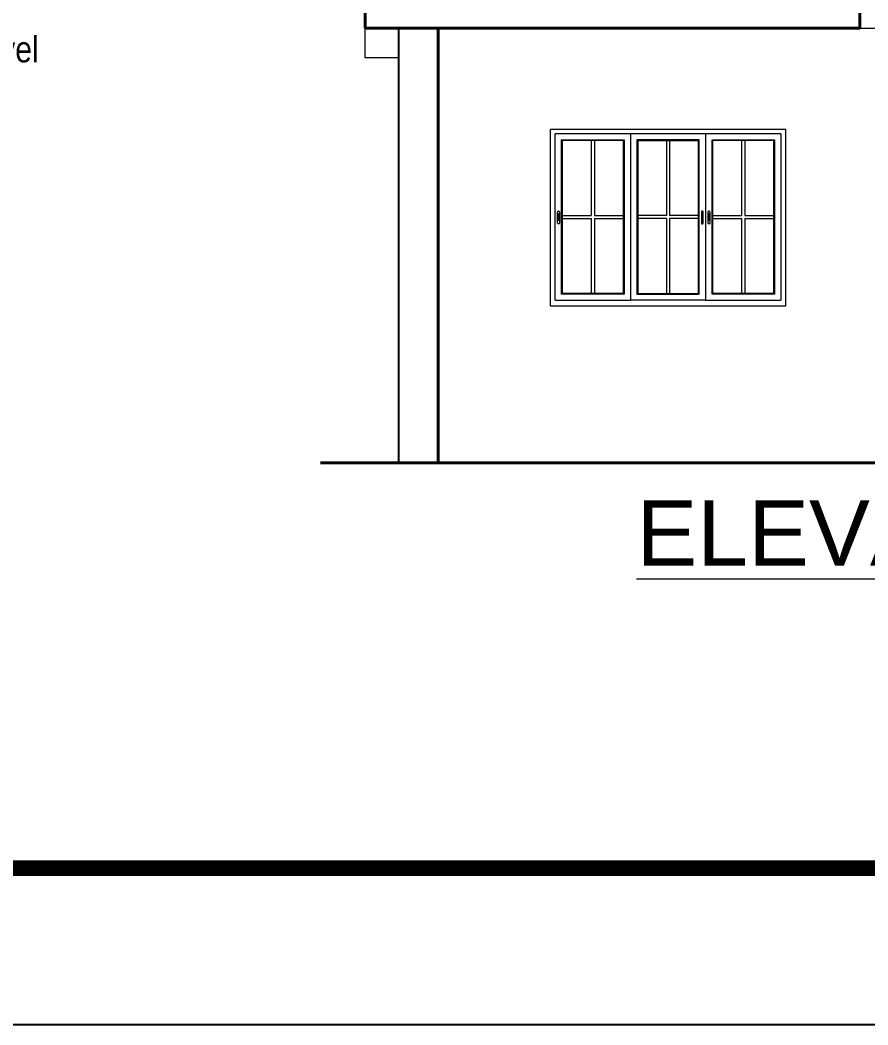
# Model space of a CAD drawing. Header units: inches. Extents: x 137851 to 141026, y -21374 to -19129.
# Drawn here: x 139153.2 to 139412.5, y -21373.7 to -21066.2 of the extents above; entities that cross this region are included whole.
import ezdxf

# ---------------------------------------------------------------- set-up
doc = ezdxf.new("R2010")
doc.units = ezdxf.units.IN
doc.header["$LTSCALE"] = 0.5
doc.header["$MEASUREMENT"] = 0
for name, color, linetype, lineweight in [('Annotate-Bold.w', 187, 'Continuous', 18), ('HACTH', 253, 'Continuous', 9), ('PARAPET', 50, 'Continuous', 13), ('Text-100.w', 254, 'Continuous', 9), ('wall', 1, 'Continuous', 40), ('wall light', 6, 'Continuous', 25), ('window', 4, 'Continuous', 13)]:
    doc.layers.add(name, color=color, linetype=linetype, lineweight=lineweight)
doc.styles.add('arial', font='arial.ttf')

msp = doc.modelspace()

# ---------------------------------------------------------------- linework, layer by layer
msp.add_lwpolyline([(137851.27, -21373.73), (137851.27, -19128.69), (141026.08, -19128.69), (141026.08, -21373.73)], close=True)
at = {"const_width": 4.8}
msp.add_lwpolyline([(140978.08, -21325.73), (140978.08, -19176.69), (137995.27, -19176.69), (137995.27, -21325.73)], close=True, dxfattribs=at)
at = {"layer": 'HACTH'}
msp.add_line((139410.04, -21068.73), (139427.94, -21068.73), dxfattribs=at)
at = {"layer": 'PARAPET'}
for p, q in [((139258.71, -21077.73), (139258.71, -21068.73)), ((139269.04, -21077.73), (139258.71, -21077.73))]:
    msp.add_line(p, q, dxfattribs=at)
at = {"layer": 'wall'}
for p, q in [((139258.71, -21068.73), (139258.71, -21063.73)), ((139410.04, -21063.73), (139410.04, -21068.73)), ((139258.71, -21068.73), (139269.04, -21068.73)), ((139269.04, -21068.73), (139410.04, -21068.73)), ((139281.04, -21068.73), (139281.04, -21201.73)), ((139245.04, -21201.73), (139706.73, -21201.73))]:
    msp.add_line(p, q, dxfattribs=at)
at = {"layer": 'wall light'}
msp.add_line((139269.04, -21201.73), (139269.04, -21068.73), dxfattribs=at)
at = {"layer": 'window'}
for p, q in [((139315.37, -21153.73), (139315.37, -21099.73)), ((139387.37, -21099.73), (139315.37, -21099.73)), ((139387.37, -21153.73), (139387.37, -21099.73)), ((139316.87, -21151.95), (139316.87, -21101.06)), ((139385.87, -21101.06), (139316.87, -21101.06)), ((139318.83, -21150.15), (139318.83, -21102.86)), ((139318.83, -21102.86), (139337.91, -21102.86)), ((139319.08, -21103.09), (139318.83, -21102.86)), ((139319.08, -21149.93), (139319.08, -21103.09)), ((139337.66, -21103.09), (139319.08, -21103.09)), ((139327.88, -21103.09), (139327.88, -21126.06)), ((139328.86, -21103.09), (139328.86, -21126.06)), ((139337.66, -21103.09), (139337.91, -21102.86)), ((139337.66, -21103.09), (139337.66, -21149.93)), ((139337.91, -21102.86), (139337.91, -21150.15)), ((139339.87, -21101.06), (139339.87, -21151.95)), ((139360.91, -21102.86), (139341.83, -21102.86)), ((139341.83, -21102.86), (139341.83, -21150.15)), ((139342.08, -21103.09), (139341.83, -21102.86)), ((139342.08, -21103.09), (139342.08, -21149.93)), ((139342.08, -21103.09), (139360.66, -21103.09)), ((139350.88, -21103.09), (139350.88, -21126.06)), ((139351.86, -21103.09), (139351.86, -21126.06)), ((139360.66, -21103.09), (139360.91, -21102.86)), ((139360.66, -21149.93), (139360.66, -21103.09)), ((139360.91, -21150.15), (139360.91, -21102.86)), ((139362.87, -21101.06), (139362.87, -21151.95)), ((139364.83, -21150.15), (139364.83, -21102.86)), ((139364.83, -21102.86), (139383.91, -21102.86)), ((139365.08, -21103.09), (139364.83, -21102.86)), ((139365.08, -21149.93), (139365.08, -21103.09)), ((139383.66, -21103.09), (139365.08, -21103.09)), ((139373.88, -21103.09), (139373.88, -21126.06)), ((139374.86, -21103.09), (139374.86, -21126.06)), ((139383.66, -21103.09), (139383.91, -21102.86)), ((139383.66, -21103.09), (139383.66, -21149.93)), ((139383.91, -21102.86), (139383.91, -21150.15)), ((139385.87, -21101.06), (139385.87, -21151.95)), ((139317.6, -21124.91), (139317.61, -21124.87)), ((139317.6, -21124.94), (139317.61, -21124.87)), ((139317.6, -21124.94), (139317.6, -21124.91)), ((139317.6, -21128.33), (139317.6, -21124.94)), ((139317.61, -21124.87), (139317.62, -21124.84)), ((139317.62, -21124.84), (139317.65, -21124.81)), ((139317.67, -21124.78), (139317.65, -21124.81)), ((139317.71, -21124.76), (139317.67, -21124.78)), ((139317.71, -21124.76), (139317.74, -21124.74)), ((139317.78, -21124.73), (139317.74, -21124.74)), ((139317.82, -21124.72), (139317.78, -21124.73)), ((139317.87, -21124.72), (139317.82, -21124.72)), ((139317.91, -21124.72), (139317.87, -21124.72)), ((139317.91, -21124.72), (139317.95, -21124.73)), ((139317.95, -21124.73), (139317.99, -21124.74)), ((139317.99, -21124.74), (139318.02, -21124.76)), ((139318.02, -21124.76), (139318.06, -21124.78)), ((139318.06, -21124.78), (139318.08, -21124.81)), ((139318.11, -21124.84), (139318.08, -21124.81)), ((139318.12, -21124.87), (139318.11, -21124.84)), ((139318.13, -21124.91), (139318.12, -21124.87)), ((139318.13, -21124.91), (139318.14, -21124.94)), ((139318.14, -21124.94), (139318.14, -21128.33)), ((139361.61, -21124.91), (139361.6, -21124.94)), ((139361.6, -21124.94), (139361.6, -21128.33)), ((139361.62, -21124.87), (139361.61, -21124.91)), ((139361.63, -21124.84), (139361.62, -21124.87)), ((139361.66, -21124.81), (139361.63, -21124.84)), ((139361.68, -21124.78), (139361.66, -21124.81)), ((139361.72, -21124.76), (139361.68, -21124.78)), ((139361.75, -21124.74), (139361.72, -21124.76)), ((139361.79, -21124.73), (139361.75, -21124.74)), ((139361.83, -21124.72), (139361.79, -21124.73)), ((139361.87, -21124.72), (139361.83, -21124.72)), ((139361.92, -21124.72), (139361.87, -21124.72)), ((139361.96, -21124.73), (139361.92, -21124.72)), ((139362, -21124.74), (139361.96, -21124.73)), ((139362.03, -21124.76), (139362, -21124.74)), ((139362.07, -21124.78), (139362.03, -21124.76)), ((139362.09, -21124.81), (139362.07, -21124.78)), ((139362.11, -21124.84), (139362.09, -21124.81)), ((139362.13, -21124.87), (139362.11, -21124.84)), ((139362.14, -21124.91), (139362.13, -21124.87)), ((139362.14, -21124.94), (139362.13, -21124.87)), ((139362.14, -21124.94), (139362.14, -21124.91)), ((139362.14, -21128.33), (139362.14, -21124.94)), ((139363.6, -21124.91), (139363.61, -21124.87)), ((139363.6, -21124.94), (139363.61, -21124.87)), ((139363.6, -21124.94), (139363.6, -21124.91)), ((139363.6, -21128.33), (139363.6, -21124.94)), ((139363.61, -21124.87), (139363.62, -21124.84)), ((139363.62, -21124.84), (139363.65, -21124.81)), ((139363.67, -21124.78), (139363.65, -21124.81)), ((139363.71, -21124.76), (139363.67, -21124.78)), ((139363.71, -21124.76), (139363.74, -21124.74)), ((139363.78, -21124.73), (139363.74, -21124.74)), ((139363.82, -21124.72), (139363.78, -21124.73)), ((139363.87, -21124.72), (139363.82, -21124.72)), ((139363.91, -21124.72), (139363.87, -21124.72)), ((139363.91, -21124.72), (139363.95, -21124.73)), ((139363.95, -21124.73), (139363.99, -21124.74)), ((139363.99, -21124.74), (139364.02, -21124.76)), ((139364.02, -21124.76), (139364.06, -21124.78)), ((139364.06, -21124.78), (139364.08, -21124.81)), ((139364.11, -21124.84), (139364.08, -21124.81)), ((139364.12, -21124.87), (139364.11, -21124.84)), ((139364.13, -21124.91), (139364.12, -21124.87)), ((139364.13, -21124.91), (139364.14, -21124.94)), ((139364.14, -21124.94), (139364.14, -21128.33)), ((139317.69, -21125.64), (139317.68, -21125.66)), ((139317.68, -21125.66), (139317.68, -21127.37)), ((139317.69, -21127.39), (139317.68, -21127.37)), ((139317.7, -21125.59), (139317.69, -21125.61)), ((139317.69, -21125.61), (139317.69, -21125.64)), ((139317.69, -21127.41), (139317.69, -21127.39)), ((139317.7, -21127.43), (139317.69, -21127.41)), ((139317.72, -21125.57), (139317.7, -21125.59)), ((139317.72, -21127.45), (139317.7, -21127.43)), ((139317.74, -21125.55), (139317.72, -21125.57)), ((139317.74, -21127.47), (139317.72, -21127.45)), ((139317.76, -21125.54), (139317.74, -21125.55)), ((139317.76, -21127.49), (139317.74, -21127.47)), ((139317.78, -21125.53), (139317.76, -21125.54)), ((139317.78, -21127.5), (139317.76, -21127.49)), ((139317.81, -21125.52), (139317.78, -21125.53)), ((139317.81, -21127.51), (139317.78, -21127.5)), ((139317.84, -21125.51), (139317.81, -21125.52)), ((139317.84, -21127.51), (139317.81, -21127.51)), ((139317.87, -21125.51), (139317.84, -21125.51)), ((139317.87, -21127.51), (139317.84, -21127.51)), ((139317.89, -21125.51), (139317.87, -21125.51)), ((139317.89, -21127.51), (139317.87, -21127.51)), ((139317.92, -21125.52), (139317.89, -21125.51)), ((139317.92, -21127.51), (139317.89, -21127.51)), ((139317.95, -21125.53), (139317.92, -21125.52)), ((139317.95, -21127.5), (139317.92, -21127.51)), ((139317.97, -21125.54), (139317.95, -21125.53)), ((139317.97, -21127.49), (139317.95, -21127.5)), ((139317.99, -21125.55), (139317.97, -21125.54)), ((139317.99, -21127.47), (139317.97, -21127.49)), ((139318.01, -21125.57), (139317.99, -21125.55)), ((139318.01, -21127.45), (139317.99, -21127.47)), ((139318.03, -21125.59), (139318.01, -21125.57)), ((139318.03, -21127.43), (139318.01, -21127.45)), ((139318.04, -21125.61), (139318.03, -21125.59)), ((139318.04, -21127.41), (139318.03, -21127.43)), ((139318.04, -21125.64), (139318.04, -21125.61)), ((139318.05, -21125.66), (139318.04, -21125.64)), ((139318.05, -21127.37), (139318.04, -21127.39)), ((139318.04, -21127.39), (139318.04, -21127.41)), ((139318.05, -21127.37), (139318.05, -21125.66)), ((139319.08, -21126.06), (139327.88, -21126.06)), ((139319.08, -21126.96), (139327.88, -21126.96)), ((139327.88, -21126.96), (139327.88, -21149.93)), ((139328.86, -21126.06), (139337.66, -21126.06)), ((139328.86, -21126.96), (139337.66, -21126.96)), ((139328.86, -21126.96), (139328.86, -21149.93)), ((139350.88, -21126.06), (139342.08, -21126.06)), ((139350.88, -21126.96), (139342.08, -21126.96)), ((139350.88, -21126.96), (139350.88, -21149.93)), ((139360.66, -21126.06), (139351.86, -21126.06)), ((139351.86, -21126.96), (139351.86, -21149.93)), ((139360.66, -21126.96), (139351.86, -21126.96)), ((139361.69, -21125.64), (139361.7, -21125.61)), ((139361.69, -21125.66), (139361.69, -21125.64)), ((139361.69, -21125.91), (139361.69, -21125.66)), ((139361.69, -21125.88), (139361.7, -21125.86)), ((139361.69, -21125.91), (139361.69, -21125.88)), ((139361.69, -21127.37), (139361.69, -21125.91)), ((139361.69, -21127.37), (139361.69, -21127.39)), ((139361.69, -21127.39), (139361.7, -21127.41)), ((139361.7, -21125.61), (139361.71, -21125.59)), ((139361.7, -21125.86), (139361.71, -21125.84)), ((139361.7, -21127.41), (139361.71, -21127.43)), ((139361.71, -21125.59), (139361.73, -21125.57)), ((139361.71, -21125.84), (139361.73, -21125.82)), ((139361.71, -21127.43), (139361.73, -21127.45)), ((139361.73, -21125.57), (139361.75, -21125.55)), ((139361.73, -21125.82), (139361.75, -21125.8)), ((139361.73, -21127.45), (139361.75, -21127.47)), ((139361.75, -21125.55), (139361.77, -21125.54)), ((139361.75, -21125.8), (139361.77, -21125.79)), ((139361.75, -21127.47), (139361.77, -21127.49)), ((139361.77, -21125.54), (139361.79, -21125.53)), ((139361.77, -21125.79), (139361.79, -21125.78)), ((139361.77, -21127.49), (139361.79, -21127.5)), ((139361.79, -21125.53), (139361.82, -21125.52)), ((139361.79, -21125.78), (139361.82, -21125.77)), ((139361.79, -21127.5), (139361.82, -21127.51)), ((139361.82, -21125.52), (139361.85, -21125.51)), ((139361.82, -21125.77), (139361.85, -21125.76)), ((139361.82, -21127.51), (139361.85, -21127.51)), ((139361.85, -21125.51), (139361.87, -21125.51)), ((139361.85, -21125.76), (139361.87, -21125.76)), ((139361.85, -21127.51), (139361.87, -21127.51)), ((139361.87, -21125.51), (139361.9, -21125.51)), ((139361.87, -21125.76), (139361.9, -21125.76)), ((139361.87, -21127.51), (139361.9, -21127.51)), ((139361.9, -21125.51), (139361.93, -21125.52)), ((139361.9, -21125.76), (139361.93, -21125.77)), ((139361.9, -21127.51), (139361.93, -21127.51)), ((139361.93, -21125.52), (139361.96, -21125.53)), ((139361.93, -21125.77), (139361.96, -21125.78)), ((139361.93, -21127.51), (139361.96, -21127.5)), ((139361.96, -21125.53), (139361.98, -21125.54)), ((139361.96, -21125.78), (139361.98, -21125.79)), ((139361.96, -21127.5), (139361.98, -21127.49)), ((139361.98, -21125.54), (139362, -21125.55)), ((139361.98, -21125.79), (139362, -21125.8)), ((139361.98, -21127.49), (139362, -21127.47)), ((139362, -21125.55), (139362.02, -21125.57)), ((139362, -21125.8), (139362.02, -21125.82)), ((139362, -21127.47), (139362.02, -21127.45)), ((139362.02, -21125.57), (139362.04, -21125.59)), ((139362.02, -21125.82), (139362.04, -21125.84)), ((139362.02, -21127.45), (139362.04, -21127.43)), ((139362.04, -21125.59), (139362.05, -21125.61)), ((139362.04, -21125.84), (139362.05, -21125.86)), ((139362.04, -21127.43), (139362.05, -21127.41)), ((139362.05, -21125.61), (139362.05, -21125.64)), ((139362.05, -21125.64), (139362.06, -21125.66)), ((139362.05, -21125.86), (139362.05, -21125.88)), ((139362.05, -21125.88), (139362.06, -21125.91)), ((139362.05, -21127.39), (139362.06, -21127.37)), ((139362.05, -21127.41), (139362.05, -21127.39)), ((139362.06, -21127.37), (139362.06, -21125.66)), ((139363.69, -21125.64), (139363.68, -21125.66)), ((139363.68, -21125.66), (139363.68, -21127.37)), ((139363.69, -21127.39), (139363.68, -21127.37)), ((139363.7, -21125.59), (139363.69, -21125.61)), ((139363.69, -21125.61), (139363.69, -21125.64)), ((139363.69, -21127.41), (139363.69, -21127.39)), ((139363.7, -21127.43), (139363.69, -21127.41)), ((139363.72, -21125.57), (139363.7, -21125.59)), ((139363.72, -21127.45), (139363.7, -21127.43)), ((139363.74, -21125.55), (139363.72, -21125.57)), ((139363.74, -21127.47), (139363.72, -21127.45)), ((139363.76, -21125.54), (139363.74, -21125.55)), ((139363.76, -21127.49), (139363.74, -21127.47)), ((139363.78, -21125.53), (139363.76, -21125.54)), ((139363.78, -21127.5), (139363.76, -21127.49)), ((139363.81, -21125.52), (139363.78, -21125.53)), ((139363.81, -21127.51), (139363.78, -21127.5)), ((139363.84, -21125.51), (139363.81, -21125.52)), ((139363.84, -21127.51), (139363.81, -21127.51)), ((139363.87, -21125.51), (139363.84, -21125.51)), ((139363.87, -21127.51), (139363.84, -21127.51)), ((139363.89, -21125.51), (139363.87, -21125.51)), ((139363.89, -21127.51), (139363.87, -21127.51)), ((139363.92, -21125.52), (139363.89, -21125.51)), ((139363.92, -21127.51), (139363.89, -21127.51)), ((139363.95, -21125.53), (139363.92, -21125.52)), ((139363.95, -21127.5), (139363.92, -21127.51)), ((139363.97, -21125.54), (139363.95, -21125.53)), ((139363.97, -21127.49), (139363.95, -21127.5)), ((139363.99, -21125.55), (139363.97, -21125.54)), ((139363.99, -21127.47), (139363.97, -21127.49)), ((139364.01, -21125.57), (139363.99, -21125.55)), ((139364.01, -21127.45), (139363.99, -21127.47)), ((139364.03, -21125.59), (139364.01, -21125.57)), ((139364.03, -21127.43), (139364.01, -21127.45)), ((139364.04, -21125.61), (139364.03, -21125.59)), ((139364.04, -21127.41), (139364.03, -21127.43)), ((139364.04, -21125.64), (139364.04, -21125.61)), ((139364.05, -21125.66), (139364.04, -21125.64)), ((139364.05, -21127.37), (139364.04, -21127.39)), ((139364.04, -21127.39), (139364.04, -21127.41)), ((139364.05, -21127.37), (139364.05, -21125.66)), ((139365.08, -21126.06), (139373.88, -21126.06)), ((139365.08, -21126.96), (139373.88, -21126.96)), ((139373.88, -21126.96), (139373.88, -21149.93)), ((139374.86, -21126.06), (139383.66, -21126.06)), ((139374.86, -21126.96), (139383.66, -21126.96)), ((139374.86, -21126.96), (139374.86, -21149.93)), ((139317.6, -21128.37), (139317.6, -21128.33)), ((139317.61, -21128.4), (139317.6, -21128.37)), ((139317.61, -21128.4), (139317.62, -21128.43)), ((139317.62, -21128.43), (139317.65, -21128.46)), ((139317.65, -21128.46), (139317.67, -21128.49)), ((139317.71, -21128.51), (139317.67, -21128.49)), ((139317.74, -21128.53), (139317.71, -21128.51)), ((139317.74, -21128.53), (139317.78, -21128.54)), ((139317.82, -21128.55), (139317.78, -21128.54)), ((139317.87, -21128.55), (139317.82, -21128.55)), ((139317.87, -21128.55), (139317.91, -21128.55)), ((139317.91, -21128.55), (139317.95, -21128.54)), ((139317.99, -21128.53), (139317.95, -21128.54)), ((139318.02, -21128.51), (139317.99, -21128.53)), ((139318.02, -21128.51), (139318.06, -21128.49)), ((139318.06, -21128.49), (139318.08, -21128.46)), ((139318.08, -21128.46), (139318.11, -21128.43)), ((139318.12, -21128.4), (139318.11, -21128.43)), ((139318.14, -21128.33), (139318.12, -21128.4)), ((139318.13, -21128.37), (139318.12, -21128.4)), ((139318.13, -21128.37), (139318.14, -21128.33)), ((139361.61, -21128.37), (139361.6, -21128.33)), ((139361.6, -21128.33), (139361.62, -21128.4)), ((139361.61, -21128.37), (139361.62, -21128.4)), ((139361.62, -21128.4), (139361.63, -21128.43)), ((139361.63, -21128.43), (139361.66, -21128.46)), ((139361.66, -21128.46), (139361.68, -21128.49)), ((139361.68, -21128.49), (139361.72, -21128.51)), ((139361.72, -21128.51), (139361.75, -21128.53)), ((139361.75, -21128.53), (139361.79, -21128.54)), ((139361.79, -21128.54), (139361.83, -21128.55)), ((139361.83, -21128.55), (139361.87, -21128.55)), ((139361.87, -21128.55), (139361.92, -21128.55)), ((139361.92, -21128.55), (139361.96, -21128.54)), ((139361.96, -21128.54), (139362, -21128.53)), ((139362, -21128.53), (139362.03, -21128.51)), ((139362.03, -21128.51), (139362.07, -21128.49)), ((139362.07, -21128.49), (139362.09, -21128.46)), ((139362.09, -21128.46), (139362.11, -21128.43)), ((139362.11, -21128.43), (139362.13, -21128.4)), ((139362.13, -21128.4), (139362.14, -21128.37)), ((139362.14, -21128.37), (139362.14, -21128.33)), ((139363.6, -21128.37), (139363.6, -21128.33)), ((139363.61, -21128.4), (139363.6, -21128.37)), ((139363.61, -21128.4), (139363.62, -21128.43)), ((139363.62, -21128.43), (139363.65, -21128.46)), ((139363.65, -21128.46), (139363.67, -21128.49)), ((139363.71, -21128.51), (139363.67, -21128.49)), ((139363.74, -21128.53), (139363.71, -21128.51)), ((139363.74, -21128.53), (139363.78, -21128.54)), ((139363.82, -21128.55), (139363.78, -21128.54)), ((139363.87, -21128.55), (139363.82, -21128.55)), ((139363.87, -21128.55), (139363.91, -21128.55)), ((139363.91, -21128.55), (139363.95, -21128.54)), ((139363.99, -21128.53), (139363.95, -21128.54)), ((139364.02, -21128.51), (139363.99, -21128.53)), ((139364.02, -21128.51), (139364.06, -21128.49)), ((139364.06, -21128.49), (139364.08, -21128.46)), ((139364.08, -21128.46), (139364.11, -21128.43)), ((139364.12, -21128.4), (139364.11, -21128.43)), ((139364.14, -21128.33), (139364.12, -21128.4)), ((139364.13, -21128.37), (139364.12, -21128.4)), ((139364.13, -21128.37), (139364.14, -21128.33)), ((139316.87, -21151.95), (139339.87, -21151.95)), ((139318.83, -21150.15), (139319.08, -21149.93)), ((139337.91, -21150.15), (139318.83, -21150.15)), ((139337.66, -21149.93), (139319.08, -21149.93)), ((139337.66, -21149.93), (139337.91, -21150.15)), ((139362.87, -21151.95), (139339.87, -21151.95)), ((139342.08, -21149.93), (139341.83, -21150.15)), ((139341.83, -21150.15), (139360.91, -21150.15)), ((139342.08, -21149.93), (139360.66, -21149.93)), ((139360.91, -21150.15), (139360.66, -21149.93)), ((139362.87, -21151.95), (139385.87, -21151.95)), ((139364.83, -21150.15), (139365.08, -21149.93)), ((139383.91, -21150.15), (139364.83, -21150.15)), ((139383.66, -21149.93), (139365.08, -21149.93)), ((139383.66, -21149.93), (139383.91, -21150.15)), ((139387.37, -21153.73), (139315.37, -21153.73))]:
    msp.add_line(p, q, dxfattribs=at)

# ---------------------------------------------------------------- texts
at = {"layer": 'Annotate-Bold.w', "ltscale": 0.005, "insert": (139126.01, -21071.17), "char_height": 7.9962, "width": 82.6277, "attachment_point": 2, "style": 'arial'}
msp.add_mtext('\\A1;{\\fArial Narrow|b0|i0|c0|p34;First Floor Level}', dxfattribs=at)
at = {"layer": 'Text-100.w', "insert": (139502.36, -21213.2), "char_height": 20, "attachment_point": 2, "style": 'arial'}
msp.add_mtext_dynamic_manual_height_columns('{\\LELEVATION ELEVATION}', width=940.9712, gutter_width=100, heights=[0], dxfattribs=at)

doc.saveas('drawing.dxf')
